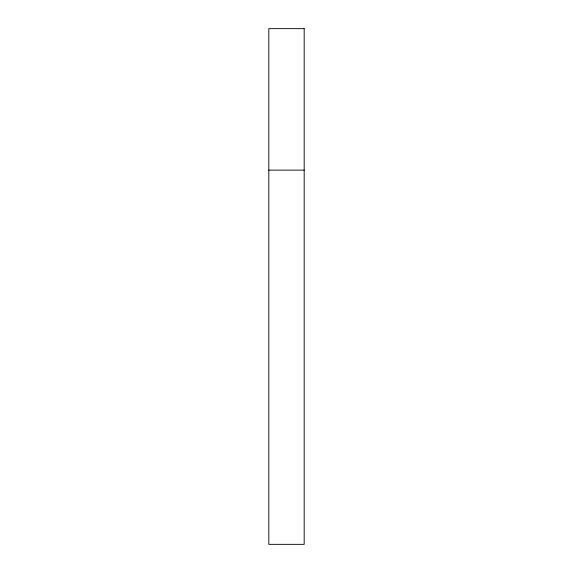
<?xml version="1.0" encoding="UTF-8"?>
<svg xmlns="http://www.w3.org/2000/svg" width="573" height="573" viewBox="0 0 573 573"><rect width="100%" height="100%" fill="white"/><g stroke="black" fill="none" stroke-linecap="round" stroke-linejoin="round"><path stroke-width="0.86" d="M268.816 170.131L304.184 170.131M304.184 28.65L268.816 28.65L268.816 544.35L304.184 544.35L304.184 28.65"/></g></svg>
